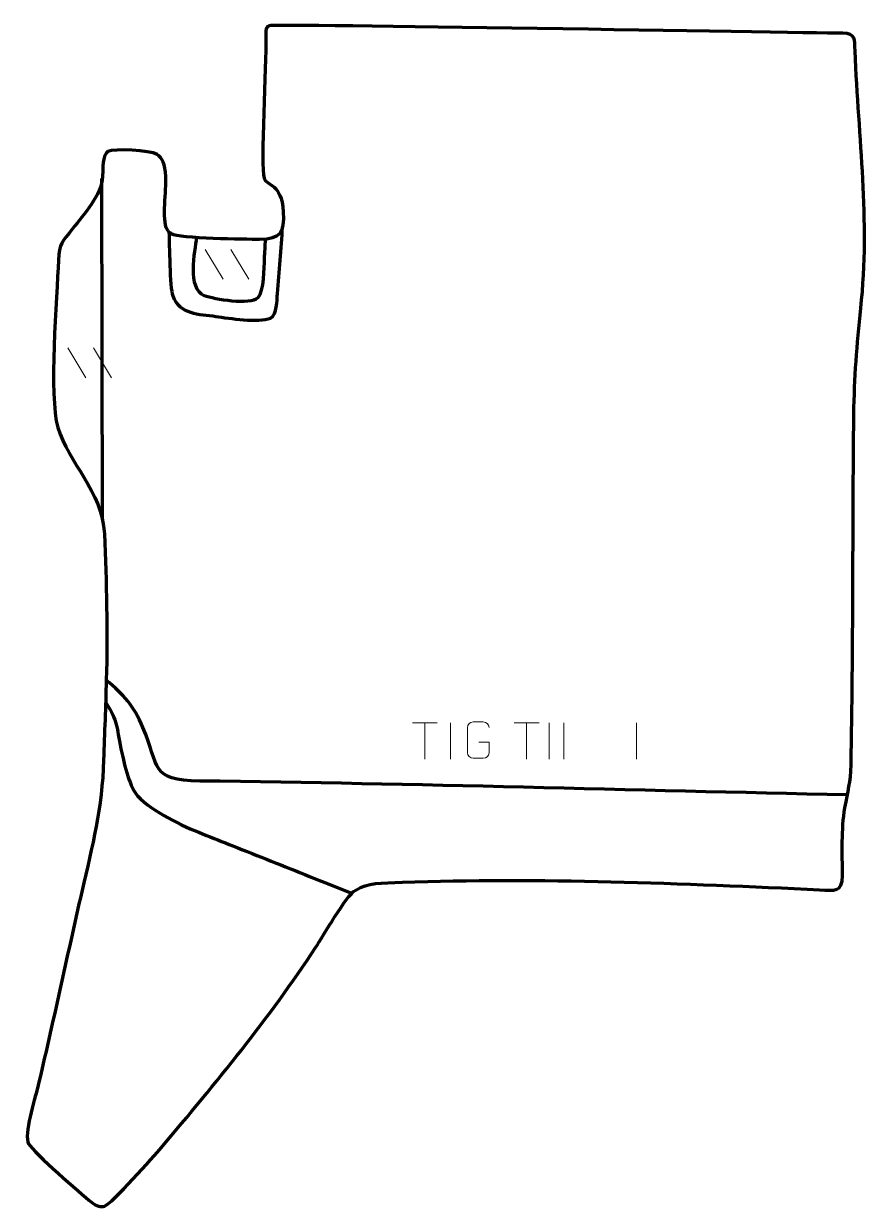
# Model space of a CAD drawing. Header units: millimetres. Extents: x -554 to 28, y 162 to 976.
import ezdxf

# ---------------------------------------------------------------- set-up
doc = ezdxf.new("R2010")
doc.units = ezdxf.units.MM
doc.header["$MEASUREMENT"] = 0
doc.layers.add('layer 2', color=7, linetype='Continuous')
doc.layers.add('layer 3', color=7, linetype='Continuous')

msp = doc.modelspace()

# ---------------------------------------------------------------- linework, layer by layer
at = {"layer": 'layer 2', "color": 140, "lineweight": 158}
msp.add_open_spline([(-500.2906, 634.5864), (-500.2906, 634.5864), (-500.7984, 869.4002), (-500.7984, 869.4002)], degree=3, dxfattribs=at)
for points, knots in [([(-454.5806, 832.5151), (-454.2952, 824.4911), (-454.0989, 793.9669), (-452.0325, 788.6642), (-452.0325, 788.6642), (-446.9205, 775.5461), (-434.1142, 776.1924), (-422.3026, 774.468), (-422.3026, 774.468), (-413.104, 773.1251), (-393.1576, 769.9927), (-384.7751, 773.2939), (-384.7751, 773.2939), (-380.0176, 776.0737), (-380.4628, 784.9586), (-380.0291, 790.1522), (-380.0291, 790.1522), (-378.7475, 805.4978), (-377.563, 820.7699), (-376.421, 836.1255)], [0, 0, 0, 0, 0.16666667, 0.16666667, 0.16666667, 0.16666667, 0.33333333, 0.33333333, 0.33333333, 0.33333333, 0.5, 0.5, 0.5, 0.5, 0.66666667, 0.66666667, 0.66666667, 0.66666667, 1, 1, 1, 1]), ([(-435.6348, 828.6724), (-436.9349, 819.0921), (-442.3339, 793.29), (-430.3482, 788.9141), (-430.3482, 788.9141), (-423.4621, 786.4), (-398.8377, 782.1172), (-393.2493, 787.4911), (-393.2493, 787.4911), (-389.0748, 791.5054), (-389.1698, 808.5503), (-388.8754, 814.1723), (-388.8754, 814.1723), (-388.6412, 818.6434), (-388.4398, 823.1142), (-388.2361, 827.5866)], [0, 0, 0, 0, 0.2, 0.2, 0.2, 0.2, 0.4, 0.4, 0.4, 0.4, 0.6, 0.6, 0.6, 0.6, 1, 1, 1, 1]), ([(11.9108, 445.2702), (-136.5022, 448.5099), (-284.9002, 452.9667), (-433.3389, 454.8625), (-433.3389, 454.8625), (-468.2999, 455.309), (-460.6573, 464.3623), (-472.4717, 491.7669), (-472.4717, 491.7669), (-478.8862, 506.6458), (-485.4373, 513.9649), (-497.6968, 524.2703)], [0, 0, 0, 0, 0.25, 0.25, 0.25, 0.25, 0.5, 0.5, 0.5, 0.5, 1, 1, 1, 1]), ([(-498.1529, 509.2363), (-489.2803, 494.679), (-490.9882, 493.0661), (-487.5851, 476.939), (-487.5851, 476.939), (-485.7946, 468.4541), (-482.2458, 452.0653), (-476.8296, 445.5191), (-476.8296, 445.5191), (-476.8296, 445.5191), (-476.1148, 444.6552), (-476.1148, 444.6552), (-476.1148, 444.6552), (-465.8613, 433.4385), (-445.5095, 424.1408), (-431.4122, 418.4941), (-431.4122, 418.4941), (-424.4823, 415.7399), (-417.5521, 412.9866), (-410.6223, 410.2321), (-410.6223, 410.2321), (-393.0504, 403.2472), (-375.4784, 396.2623), (-357.9065, 389.2774), (-357.9065, 389.2774), (-348.6581, 385.6012), (-339.4097, 381.9249), (-330.1614, 378.2486), (-330.1614, 378.2486), (-330.1614, 378.2486), (-328.7741, 377.6972), (-328.7741, 377.6972)], [0, 0, 0, 0, 0.11111111, 0.11111111, 0.11111111, 0.11111111, 0.22222222, 0.22222222, 0.22222222, 0.22222222, 0.33333333, 0.33333333, 0.33333333, 0.33333333, 0.44444444, 0.44444444, 0.44444444, 0.44444444, 0.55555556, 0.55555556, 0.55555556, 0.55555556, 0.66666667, 0.66666667, 0.66666667, 0.66666667, 0.77777778, 0.77777778, 0.77777778, 0.77777778, 1, 1, 1, 1])]:
    msp.add_open_spline(points, degree=3, knots=knots, dxfattribs=at)
at = {"layer": 'layer 3', "color": 242, "lineweight": 158}
msp.add_open_spline([(-499.0227, 624.9338), (-500.3307, 654.0563), (-523.9737, 673.9031), (-531.0163, 698.0198), (-531.0163, 698.0198), (-537.2929, 719.5137), (-531.5353, 787.6389), (-530.6599, 813.2289), (-530.6599, 813.2289), (-530.2685, 824.6724), (-527.6868, 825.8079), (-520.8278, 834.8118), (-520.8278, 834.8118), (-512.9948, 844.8112), (-500.8903, 857.546), (-500.3358, 870.7598), (-500.3358, 870.7598), (-499.8852, 881.4827), (-499.537, 886.0491), (-496.5179, 887.8644), (-496.5179, 887.8644), (-492.7539, 890.1278), (-467.4648, 888.7834), (-462.7886, 885.9415), (-462.7886, 885.9415), (-459.0176, 883.6496), (-457.329, 879.2426), (-456.7817, 870.6313), (-456.7817, 870.6313), (-456.189, 861.3041), (-459.614, 841.026), (-455.7798, 834.1798), (-455.7798, 834.1798), (-454.9523, 832.7022), (-454.3193, 832.1838), (-452.9862, 831.2179), (-452.9862, 831.2179), (-447.5205, 827.8947), (-401.8351, 827.4499), (-392.2868, 827.3897), (-392.2868, 827.3897), (-377.666, 827.6184), (-375.3055, 831.843), (-376.0502, 846.3907), (-376.0502, 846.3907), (-377.0843, 866.5924), (-387.2317, 863.7031), (-389.2341, 869.6191), (-389.2341, 869.6191), (-391.782, 877.1466), (-387.7139, 948.9762), (-387.9458, 966.0157), (-387.9458, 966.0157), (-388.0326, 971.7745), (-387.9894, 973.3283), (-385.7568, 974.4366), (-385.7568, 974.4366), (-382.9541, 975.8279), (-28.1719, 969.6561), (8.8403, 969.2391), (8.8403, 969.2391), (17.6844, 969.1395), (16.9698, 965.2126), (17.1699, 957.1117), (17.1699, 957.1117), (19.7395, 895.9367), (27.6943, 841.9328), (21.1676, 780.0358), (21.1676, 780.0358), (18.4966, 754.7049), (16.6835, 732.4804), (16.3747, 706.9342), (16.3747, 706.9342), (15.4671, 626.6804), (16.054, 546.3569), (14.466, 466.123), (14.466, 466.123), (14.1337, 453.548), (12.2913, 448.2608), (10.2341, 436.4257), (10.2341, 436.4257), (7.6429, 421.5187), (8.5583, 404.8769), (8.494, 389.7387), (8.494, 389.7387), (8.4449, 378.1719), (3.3005, 379.5683), (-7.1466, 380.0806), (-7.1466, 380.0806), (-99.5039, 384.4161), (-201.8647, 388.6252), (-294.0753, 385.2102), (-294.0753, 385.2102), (-308.8067, 384.6647), (-317.7347, 385.0468), (-326.1877, 379.8779), (-326.1877, 379.8779), (-333.2498, 375.5595), (-348.0607, 348.8571), (-353.7216, 340.282), (-353.7216, 340.282), (-386.076, 291.3764), (-422.1796, 247.2231), (-459.9713, 202.5334), (-459.9713, 202.5334), (-464.5701, 197.1586), (-494.1174, 163.8553), (-498.9095, 162.3961), (-498.9095, 162.3961), (-501.5133, 161.6033), (-504.4026, 162.2095), (-507.968, 165.1017), (-507.968, 165.1017), (-515.5525, 171.2544), (-547.0357, 198.8561), (-551.1567, 205.3657), (-551.1567, 205.3657), (-554.4881, 211.5168), (-546.8258, 236.0298), (-544.9815, 243.5488), (-544.9815, 243.5488), (-534.3448, 288.5788), (-524.8303, 333.6593), (-514.5396, 378.708), (-514.5396, 378.708), (-507.0859, 411.2294), (-500.6336, 435.5214), (-499.5044, 469.4516), (-499.5044, 469.4516), (-498.8979, 487.6778), (-498.2078, 506.0622), (-497.6968, 524.2703), (-497.6968, 524.2703), (-496.7564, 557.7792), (-497.5327, 591.45), (-499.0227, 624.9338)], degree=3, knots=[0, 0, 0, 0, 0.02857143, 0.02857143, 0.02857143, 0.02857143, 0.05714286, 0.05714286, 0.05714286, 0.05714286, 0.08571429, 0.08571429, 0.08571429, 0.08571429, 0.11428571, 0.11428571, 0.11428571, 0.11428571, 0.14285714, 0.14285714, 0.14285714, 0.14285714, 0.17142857, 0.17142857, 0.17142857, 0.17142857, 0.2, 0.2, 0.2, 0.2, 0.22857143, 0.22857143, 0.22857143, 0.22857143, 0.25714286, 0.25714286, 0.25714286, 0.25714286, 0.28571429, 0.28571429, 0.28571429, 0.28571429, 0.31428571, 0.31428571, 0.31428571, 0.31428571, 0.34285714, 0.34285714, 0.34285714, 0.34285714, 0.37142857, 0.37142857, 0.37142857, 0.37142857, 0.4, 0.4, 0.4, 0.4, 0.42857143, 0.42857143, 0.42857143, 0.42857143, 0.45714286, 0.45714286, 0.45714286, 0.45714286, 0.48571429, 0.48571429, 0.48571429, 0.48571429, 0.51428571, 0.51428571, 0.51428571, 0.51428571, 0.54285714, 0.54285714, 0.54285714, 0.54285714, 0.57142857, 0.57142857, 0.57142857, 0.57142857, 0.6, 0.6, 0.6, 0.6, 0.62857143, 0.62857143, 0.62857143, 0.62857143, 0.65714286, 0.65714286, 0.65714286, 0.65714286, 0.68571429, 0.68571429, 0.68571429, 0.68571429, 0.71428571, 0.71428571, 0.71428571, 0.71428571, 0.74285714, 0.74285714, 0.74285714, 0.74285714, 0.77142857, 0.77142857, 0.77142857, 0.77142857, 0.8, 0.8, 0.8, 0.8, 0.82857143, 0.82857143, 0.82857143, 0.82857143, 0.85714286, 0.85714286, 0.85714286, 0.85714286, 0.88571429, 0.88571429, 0.88571429, 0.88571429, 0.91428571, 0.91428571, 0.91428571, 0.91428571, 0.94285714, 0.94285714, 0.94285714, 0.94285714, 1, 1, 1, 1], dxfattribs=at)
at = {"layer": 'layer 3', "color": 250, "lineweight": 9}
for points in [[(-429.6673, 820.5682), (-429.6673, 820.5682), (-417.303, 800.0239), (-417.303, 800.0239)], [(-411.9374, 820.5682), (-411.9374, 820.5682), (-399.5731, 800.0239), (-399.5731, 800.0239)], [(-524.1993, 752.7586), (-524.1993, 752.7586), (-511.835, 732.2143), (-511.835, 732.2143)], [(-506.4694, 752.7586), (-506.4694, 752.7586), (-494.1051, 732.2143), (-494.1051, 732.2143)], [(-287.1157, 494.8863), (-287.1157, 494.8863), (-270.1285, 494.8863), (-270.1285, 494.8863)], [(-278.6219, 469.9563), (-278.6219, 469.9563), (-278.6219, 494.9098), (-278.6219, 494.9098)], [(-260.9832, 494.9201), (-260.9832, 494.9201), (-260.9832, 469.946), (-260.9832, 469.946)], [(-217.1157, 494.8863), (-217.1157, 494.8863), (-200.1285, 494.8863), (-200.1285, 494.8863)], [(-208.6219, 469.9563), (-208.6219, 469.9563), (-208.6219, 494.9098), (-208.6219, 494.9098)], [(-193.1088, 494.9759), (-193.1088, 494.9759), (-193.1088, 470.0018), (-193.1088, 470.0018)], [(-183.1088, 494.9759), (-183.1088, 494.9759), (-183.1088, 470.0018), (-183.1088, 470.0018)], [(-133.1088, 494.9759), (-133.1088, 494.9759), (-133.1088, 470.0018), (-133.1088, 470.0018)]]:
    msp.add_open_spline(points, degree=3, dxfattribs=at)
msp.add_open_spline([(-241.617, 481.4963), (-241.617, 481.4963), (-234.4489, 481.4963), (-234.4489, 481.4963), (-234.4489, 481.4963), (-234.4489, 481.4963), (-234.4489, 474.3282), (-234.4489, 474.3282), (-234.4489, 474.3282), (-234.5886, 472.0048), (-236.2658, 470.5252), (-238.4136, 470.5144), (-238.4136, 470.5144), (-240.7454, 470.5148), (-243.0774, 470.5148), (-245.4089, 470.5144), (-245.4089, 470.5144), (-247.3338, 470.409), (-249.306, 472.2935), (-249.2948, 474.3108), (-249.2948, 474.3108), (-249.2944, 480.0809), (-249.2944, 485.8506), (-249.2948, 491.6199), (-249.2948, 491.6199), (-249.2906, 493.758), (-247.5438, 495.4772), (-245.3915, 495.4638), (-245.3915, 495.4638), (-243.0658, 495.4638), (-240.7397, 495.4638), (-238.4136, 495.4638), (-238.4136, 495.4638), (-236.4669, 495.4992), (-234.4755, 494.0077), (-234.4489, 491.57)], degree=3, knots=[0, 0, 0, 0, 0.1, 0.1, 0.1, 0.1, 0.2, 0.2, 0.2, 0.2, 0.3, 0.3, 0.3, 0.3, 0.4, 0.4, 0.4, 0.4, 0.5, 0.5, 0.5, 0.5, 0.6, 0.6, 0.6, 0.6, 0.7, 0.7, 0.7, 0.7, 0.8, 0.8, 0.8, 0.8, 1, 1, 1, 1], dxfattribs=at)

doc.saveas('drawing.dxf')
